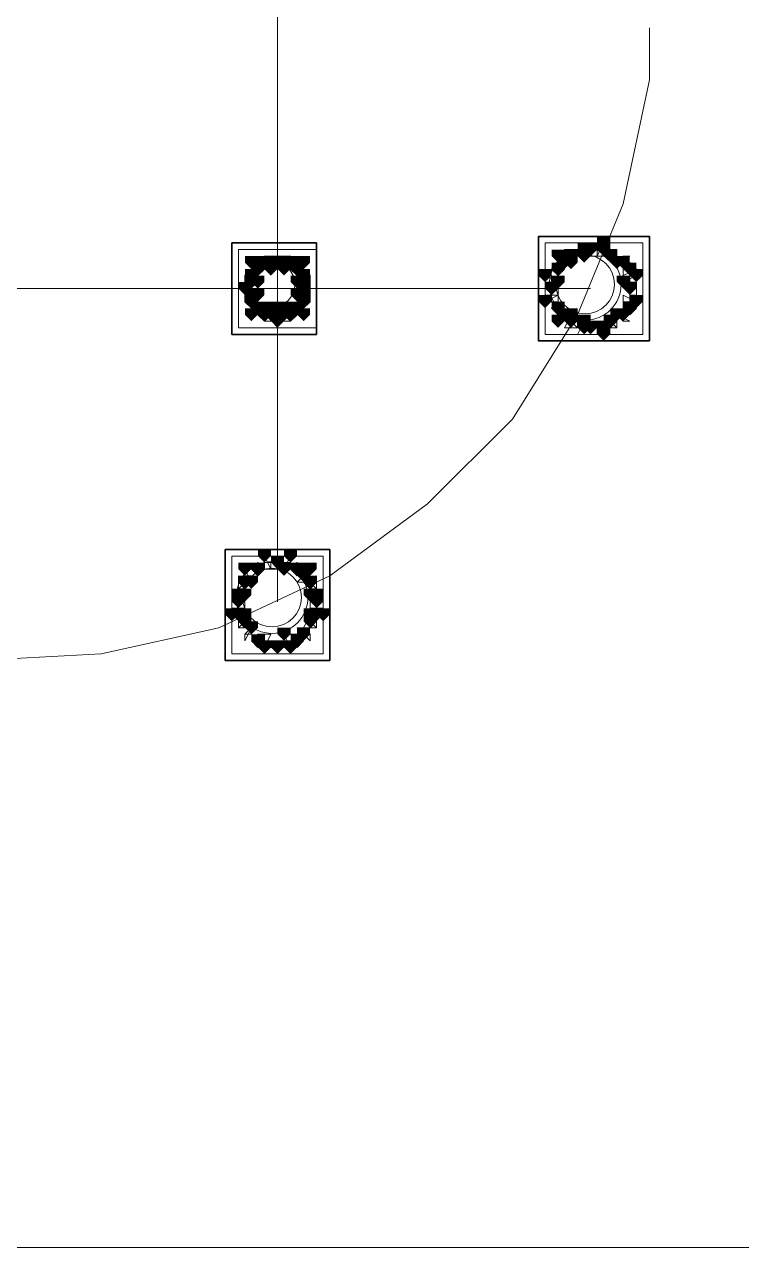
# Model space of a CAD drawing. Header units: millimetres. Extents: x 2315 to 4619, y 1334 to 1897.
# Drawn here: x 4116.16 to 4122.87, y 1530.21 to 1541.67 of the extents above; entities that cross this region are included whole.
import ezdxf

# ---------------------------------------------------------------- set-up
doc = ezdxf.new("R2010")
doc.units = ezdxf.units.MM
for name, color, linetype, true_color in [('PDF_10', 7, 'Continuous', 0x00b85c), ('PDF_AXIS', 7, 'Continuous', 0x00b85c), ('PDF_柱构件', 7, 'Continuous', 0x00b85c), ('PDF_转运站初步方案', 7, 'Continuous', 0x00b85c)]:
    doc.layers.add(name, color=color, linetype=linetype, true_color=true_color)
doc.layers.add('PDF_中心线层', color=1, linetype='Continuous')
doc.layers.add('PDF_粗实线层', color=7, linetype='Continuous')

msp = doc.modelspace()

# ---------------------------------------------------------------- hatches: boundary and pattern name
at = {"layer": 'PDF_10', "transparency": 33554559}
for points in [[(4121.458, 1539.62), (4121.397, 1539.62), (4121.397, 1539.558), (4121.458, 1539.497), (4121.519, 1539.558), (4121.519, 1539.62)], [(4121.458, 1539.62), (4121.397, 1539.62), (4121.397, 1539.558), (4121.458, 1539.497), (4121.519, 1539.558), (4121.519, 1539.62)], [(4118.404, 1539.497), (4118.343, 1539.497), (4118.343, 1539.436), (4118.404, 1539.375), (4118.465, 1539.436), (4118.465, 1539.497)], [(4118.404, 1539.497), (4118.343, 1539.497), (4118.343, 1539.436), (4118.404, 1539.375), (4118.465, 1539.436), (4118.465, 1539.497)], [(4118.526, 1539.497), (4118.465, 1539.497), (4118.465, 1539.436), (4118.526, 1539.375), (4118.587, 1539.436), (4118.587, 1539.497)], [(4118.526, 1539.497), (4118.465, 1539.497), (4118.465, 1539.436), (4118.526, 1539.375), (4118.587, 1539.436), (4118.587, 1539.497)], [(4118.649, 1539.497), (4118.587, 1539.497), (4118.587, 1539.436), (4118.649, 1539.375), (4118.71, 1539.436), (4118.71, 1539.497)], [(4118.649, 1539.497), (4118.587, 1539.497), (4118.587, 1539.436), (4118.649, 1539.375), (4118.71, 1539.436), (4118.71, 1539.497)], [(4118.649, 1539.497), (4118.587, 1539.497), (4118.587, 1539.436), (4118.649, 1539.375), (4118.71, 1539.436), (4118.71, 1539.497)], [(4121.275, 1539.558), (4121.214, 1539.558), (4121.214, 1539.497), (4121.275, 1539.436), (4121.336, 1539.497), (4121.336, 1539.558)], [(4121.275, 1539.558), (4121.214, 1539.558), (4121.214, 1539.497), (4121.275, 1539.436), (4121.336, 1539.497), (4121.336, 1539.558)], [(4121.642, 1539.558), (4121.58, 1539.558), (4121.58, 1539.497), (4121.642, 1539.436), (4121.703, 1539.497), (4121.703, 1539.558)], [(4121.642, 1539.558), (4121.58, 1539.558), (4121.58, 1539.497), (4121.642, 1539.436), (4121.703, 1539.497), (4121.703, 1539.558)], [(4118.282, 1539.375), (4118.221, 1539.375), (4118.221, 1539.314), (4118.282, 1539.253), (4118.343, 1539.314), (4118.343, 1539.375)], [(4118.282, 1539.375), (4118.221, 1539.375), (4118.221, 1539.314), (4118.282, 1539.253), (4118.343, 1539.314), (4118.343, 1539.375)], [(4118.282, 1539.375), (4118.221, 1539.375), (4118.221, 1539.314), (4118.282, 1539.253), (4118.343, 1539.314), (4118.343, 1539.375)], [(4118.771, 1539.375), (4118.71, 1539.375), (4118.71, 1539.314), (4118.771, 1539.253), (4118.832, 1539.314), (4118.832, 1539.375)], [(4118.771, 1539.375), (4118.71, 1539.375), (4118.71, 1539.314), (4118.771, 1539.253), (4118.832, 1539.314), (4118.832, 1539.375)], [(4121.153, 1539.436), (4121.092, 1539.436), (4121.092, 1539.375), (4121.153, 1539.314), (4121.214, 1539.375), (4121.214, 1539.436)], [(4121.153, 1539.436), (4121.092, 1539.436), (4121.092, 1539.375), (4121.153, 1539.314), (4121.214, 1539.375), (4121.214, 1539.436)], [(4121.153, 1539.436), (4121.092, 1539.436), (4121.092, 1539.375), (4121.153, 1539.314), (4121.214, 1539.375), (4121.214, 1539.436)], [(4121.825, 1539.436), (4121.764, 1539.436), (4121.764, 1539.375), (4121.825, 1539.314), (4121.886, 1539.375), (4121.886, 1539.436)], [(4121.825, 1539.436), (4121.764, 1539.436), (4121.764, 1539.375), (4121.825, 1539.314), (4121.886, 1539.375), (4121.886, 1539.436)], [(4118.221, 1539.253), (4118.16, 1539.253), (4118.16, 1539.192), (4118.221, 1539.131), (4118.282, 1539.192), (4118.282, 1539.253)], [(4118.221, 1539.253), (4118.16, 1539.253), (4118.16, 1539.192), (4118.221, 1539.131), (4118.282, 1539.192), (4118.282, 1539.253)], [(4118.771, 1539.253), (4118.71, 1539.253), (4118.71, 1539.192), (4118.771, 1539.131), (4118.832, 1539.192), (4118.832, 1539.253)], [(4118.771, 1539.253), (4118.71, 1539.253), (4118.71, 1539.192), (4118.771, 1539.131), (4118.832, 1539.192), (4118.832, 1539.253)], [(4121.092, 1539.253), (4121.031, 1539.253), (4121.031, 1539.192), (4121.092, 1539.131), (4121.153, 1539.192), (4121.153, 1539.253)], [(4121.092, 1539.253), (4121.031, 1539.253), (4121.031, 1539.192), (4121.092, 1539.131), (4121.153, 1539.192), (4121.153, 1539.253)], [(4121.825, 1539.253), (4121.764, 1539.253), (4121.764, 1539.192), (4121.825, 1539.131), (4121.886, 1539.192), (4121.886, 1539.253)], [(4121.825, 1539.253), (4121.764, 1539.253), (4121.764, 1539.192), (4121.825, 1539.131), (4121.886, 1539.192), (4121.886, 1539.253)], [(4118.282, 1539.131), (4118.221, 1539.131), (4118.221, 1539.07), (4118.282, 1539.009), (4118.343, 1539.07), (4118.343, 1539.131)], [(4118.282, 1539.131), (4118.221, 1539.131), (4118.221, 1539.07), (4118.282, 1539.009), (4118.343, 1539.07), (4118.343, 1539.131)], [(4118.282, 1539.131), (4118.221, 1539.131), (4118.221, 1539.07), (4118.282, 1539.009), (4118.343, 1539.07), (4118.343, 1539.131)], [(4118.771, 1539.131), (4118.71, 1539.131), (4118.71, 1539.07), (4118.771, 1539.009), (4118.832, 1539.07), (4118.832, 1539.131)], [(4118.771, 1539.131), (4118.71, 1539.131), (4118.71, 1539.07), (4118.771, 1539.009), (4118.832, 1539.07), (4118.832, 1539.131)], [(4121.153, 1539.07), (4121.092, 1539.07), (4121.092, 1539.009), (4121.153, 1538.948), (4121.214, 1539.009), (4121.214, 1539.07)], [(4121.153, 1539.07), (4121.092, 1539.07), (4121.092, 1539.009), (4121.153, 1538.948), (4121.214, 1539.009), (4121.214, 1539.07)], [(4121.153, 1539.07), (4121.092, 1539.07), (4121.092, 1539.009), (4121.153, 1538.948), (4121.214, 1539.009), (4121.214, 1539.07)], [(4121.825, 1539.07), (4121.764, 1539.07), (4121.764, 1539.009), (4121.825, 1538.948), (4121.886, 1539.009), (4121.886, 1539.07)], [(4121.825, 1539.07), (4121.764, 1539.07), (4121.764, 1539.009), (4121.825, 1538.948), (4121.886, 1539.009), (4121.886, 1539.07)], [(4118.404, 1539.009), (4118.343, 1539.009), (4118.343, 1538.948), (4118.404, 1538.887), (4118.465, 1538.948), (4118.465, 1539.009)], [(4118.404, 1539.009), (4118.343, 1539.009), (4118.343, 1538.948), (4118.404, 1538.887), (4118.465, 1538.948), (4118.465, 1539.009)], [(4118.526, 1538.948), (4118.465, 1538.948), (4118.465, 1538.887), (4118.526, 1538.825), (4118.587, 1538.887), (4118.587, 1538.948)], [(4118.526, 1538.948), (4118.465, 1538.948), (4118.465, 1538.887), (4118.526, 1538.825), (4118.587, 1538.887), (4118.587, 1538.948)], [(4118.649, 1539.009), (4118.587, 1539.009), (4118.587, 1538.948), (4118.649, 1538.887), (4118.71, 1538.948), (4118.71, 1539.009)], [(4118.649, 1539.009), (4118.587, 1539.009), (4118.587, 1538.948), (4118.649, 1538.887), (4118.71, 1538.948), (4118.71, 1539.009)], [(4118.649, 1539.009), (4118.587, 1539.009), (4118.587, 1538.948), (4118.649, 1538.887), (4118.71, 1538.948), (4118.71, 1539.009)], [(4121.275, 1538.948), (4121.214, 1538.948), (4121.214, 1538.887), (4121.275, 1538.825), (4121.336, 1538.887), (4121.336, 1538.948)], [(4121.275, 1538.948), (4121.214, 1538.948), (4121.214, 1538.887), (4121.275, 1538.825), (4121.336, 1538.887), (4121.336, 1538.948)], [(4121.642, 1538.948), (4121.58, 1538.948), (4121.58, 1538.887), (4121.642, 1538.825), (4121.703, 1538.887), (4121.703, 1538.948)], [(4121.642, 1538.948), (4121.58, 1538.948), (4121.58, 1538.887), (4121.642, 1538.825), (4121.703, 1538.887), (4121.703, 1538.948)], [(4121.458, 1538.887), (4121.397, 1538.887), (4121.397, 1538.825), (4121.458, 1538.764), (4121.519, 1538.825), (4121.519, 1538.887)], [(4121.458, 1538.887), (4121.397, 1538.887), (4121.397, 1538.825), (4121.458, 1538.764), (4121.519, 1538.825), (4121.519, 1538.887)], [(4118.343, 1536.627), (4118.282, 1536.627), (4118.282, 1536.565), (4118.343, 1536.504), (4118.404, 1536.565), (4118.404, 1536.627)], [(4118.343, 1536.627), (4118.282, 1536.627), (4118.282, 1536.565), (4118.343, 1536.504), (4118.404, 1536.565), (4118.404, 1536.627)], [(4118.343, 1536.627), (4118.282, 1536.627), (4118.282, 1536.565), (4118.343, 1536.504), (4118.404, 1536.565), (4118.404, 1536.627)], [(4118.526, 1536.688), (4118.465, 1536.688), (4118.465, 1536.627), (4118.526, 1536.565), (4118.587, 1536.627), (4118.587, 1536.688)], [(4118.526, 1536.688), (4118.465, 1536.688), (4118.465, 1536.627), (4118.526, 1536.565), (4118.587, 1536.627), (4118.587, 1536.688)], [(4118.71, 1536.627), (4118.649, 1536.627), (4118.649, 1536.565), (4118.71, 1536.504), (4118.771, 1536.565), (4118.771, 1536.627)], [(4118.71, 1536.627), (4118.649, 1536.627), (4118.649, 1536.565), (4118.71, 1536.504), (4118.771, 1536.565), (4118.771, 1536.627)], [(4118.71, 1536.627), (4118.649, 1536.627), (4118.649, 1536.565), (4118.71, 1536.504), (4118.771, 1536.565), (4118.771, 1536.627)], [(4118.221, 1536.504), (4118.16, 1536.504), (4118.16, 1536.443), (4118.221, 1536.382), (4118.282, 1536.443), (4118.282, 1536.504)], [(4118.221, 1536.504), (4118.16, 1536.504), (4118.16, 1536.443), (4118.221, 1536.382), (4118.282, 1536.443), (4118.282, 1536.504)], [(4118.832, 1536.504), (4118.771, 1536.504), (4118.771, 1536.443), (4118.832, 1536.382), (4118.893, 1536.443), (4118.893, 1536.504)], [(4118.832, 1536.504), (4118.771, 1536.504), (4118.771, 1536.443), (4118.832, 1536.382), (4118.893, 1536.443), (4118.893, 1536.504)], [(4118.16, 1536.321), (4118.099, 1536.321), (4118.099, 1536.26), (4118.16, 1536.199), (4118.221, 1536.26), (4118.221, 1536.321)], [(4118.16, 1536.321), (4118.099, 1536.321), (4118.099, 1536.26), (4118.16, 1536.199), (4118.221, 1536.26), (4118.221, 1536.321)], [(4118.893, 1536.321), (4118.832, 1536.321), (4118.832, 1536.26), (4118.893, 1536.199), (4118.954, 1536.26), (4118.954, 1536.321)], [(4118.893, 1536.321), (4118.832, 1536.321), (4118.832, 1536.26), (4118.893, 1536.199), (4118.954, 1536.26), (4118.954, 1536.321)], [(4118.893, 1536.321), (4118.832, 1536.321), (4118.832, 1536.26), (4118.893, 1536.199), (4118.954, 1536.26), (4118.954, 1536.321)], [(4118.221, 1536.138), (4118.16, 1536.138), (4118.16, 1536.077), (4118.221, 1536.016), (4118.282, 1536.077), (4118.282, 1536.138)], [(4118.221, 1536.138), (4118.16, 1536.138), (4118.16, 1536.077), (4118.221, 1536.016), (4118.282, 1536.077), (4118.282, 1536.138)], [(4118.832, 1536.138), (4118.771, 1536.138), (4118.771, 1536.077), (4118.832, 1536.016), (4118.893, 1536.077), (4118.893, 1536.138)], [(4118.832, 1536.138), (4118.771, 1536.138), (4118.771, 1536.077), (4118.832, 1536.016), (4118.893, 1536.077), (4118.893, 1536.138)], [(4118.343, 1535.955), (4118.282, 1535.955), (4118.282, 1535.894), (4118.343, 1535.832), (4118.404, 1535.894), (4118.404, 1535.955)], [(4118.343, 1535.955), (4118.282, 1535.955), (4118.282, 1535.894), (4118.343, 1535.832), (4118.404, 1535.894), (4118.404, 1535.955)], [(4118.71, 1535.955), (4118.649, 1535.955), (4118.649, 1535.894), (4118.71, 1535.832), (4118.771, 1535.894), (4118.771, 1535.955)], [(4118.71, 1535.955), (4118.649, 1535.955), (4118.649, 1535.894), (4118.71, 1535.832), (4118.771, 1535.894), (4118.771, 1535.955)], [(4118.526, 1535.894), (4118.465, 1535.894), (4118.465, 1535.832), (4118.526, 1535.771), (4118.587, 1535.832), (4118.587, 1535.894)], [(4118.526, 1535.894), (4118.465, 1535.894), (4118.465, 1535.832), (4118.526, 1535.771), (4118.587, 1535.832), (4118.587, 1535.894)]]:
    msp.add_hatch(color=256, dxfattribs=at).paths.add_polyline_path(points)
at = {"layer": 'PDF_柱构件', "transparency": 33554559}
for points in [[(4121.397, 1539.62), (4121.336, 1539.62), (4121.336, 1539.558), (4121.397, 1539.497), (4121.458, 1539.558), (4121.458, 1539.62)], [(4121.58, 1539.681), (4121.519, 1539.681), (4121.519, 1539.62), (4121.58, 1539.558), (4121.642, 1539.62), (4121.642, 1539.681)], [(4121.58, 1539.62), (4121.519, 1539.62), (4121.519, 1539.558), (4121.58, 1539.497), (4121.642, 1539.558), (4121.642, 1539.62)], [(4118.282, 1539.497), (4118.221, 1539.497), (4118.221, 1539.436), (4118.282, 1539.375), (4118.343, 1539.436), (4118.343, 1539.497)], [(4118.465, 1539.497), (4118.404, 1539.497), (4118.404, 1539.436), (4118.465, 1539.375), (4118.526, 1539.436), (4118.526, 1539.497)], [(4118.587, 1539.497), (4118.526, 1539.497), (4118.526, 1539.436), (4118.587, 1539.375), (4118.649, 1539.436), (4118.649, 1539.497)], [(4118.771, 1539.497), (4118.71, 1539.497), (4118.71, 1539.436), (4118.771, 1539.375), (4118.832, 1539.436), (4118.832, 1539.497)], [(4121.153, 1539.558), (4121.092, 1539.558), (4121.092, 1539.497), (4121.153, 1539.436), (4121.214, 1539.497), (4121.214, 1539.558)], [(4121.214, 1539.497), (4121.153, 1539.497), (4121.153, 1539.436), (4121.214, 1539.375), (4121.275, 1539.436), (4121.275, 1539.497)], [(4121.275, 1539.497), (4121.214, 1539.497), (4121.214, 1539.436), (4121.275, 1539.375), (4121.336, 1539.436), (4121.336, 1539.497)], [(4121.397, 1539.558), (4121.336, 1539.558), (4121.336, 1539.497), (4121.397, 1539.436), (4121.458, 1539.497), (4121.458, 1539.558)], [(4121.703, 1539.497), (4121.642, 1539.497), (4121.642, 1539.436), (4121.703, 1539.375), (4121.764, 1539.436), (4121.764, 1539.497)], [(4121.764, 1539.497), (4121.703, 1539.497), (4121.703, 1539.436), (4121.764, 1539.375), (4121.825, 1539.436), (4121.825, 1539.497)], [(4118.343, 1539.436), (4118.282, 1539.436), (4118.282, 1539.375), (4118.343, 1539.314), (4118.404, 1539.375), (4118.404, 1539.436)], [(4118.465, 1539.436), (4118.404, 1539.436), (4118.404, 1539.375), (4118.465, 1539.314), (4118.526, 1539.375), (4118.526, 1539.436)], [(4118.587, 1539.436), (4118.526, 1539.436), (4118.526, 1539.375), (4118.587, 1539.314), (4118.649, 1539.375), (4118.649, 1539.436)], [(4118.71, 1539.436), (4118.649, 1539.436), (4118.649, 1539.375), (4118.71, 1539.314), (4118.771, 1539.375), (4118.771, 1539.436)], [(4121.031, 1539.375), (4120.97, 1539.375), (4120.97, 1539.314), (4121.031, 1539.253), (4121.092, 1539.314), (4121.092, 1539.375)], [(4121.886, 1539.375), (4121.825, 1539.375), (4121.825, 1539.314), (4121.886, 1539.253), (4121.947, 1539.314), (4121.947, 1539.375)], [(4118.282, 1539.314), (4118.221, 1539.314), (4118.221, 1539.253), (4118.282, 1539.192), (4118.343, 1539.253), (4118.343, 1539.314)], [(4118.343, 1539.314), (4118.282, 1539.314), (4118.282, 1539.253), (4118.343, 1539.192), (4118.404, 1539.253), (4118.404, 1539.314)], [(4118.71, 1539.314), (4118.649, 1539.314), (4118.649, 1539.253), (4118.71, 1539.192), (4118.771, 1539.253), (4118.771, 1539.314)], [(4118.771, 1539.314), (4118.71, 1539.314), (4118.71, 1539.253), (4118.771, 1539.192), (4118.832, 1539.253), (4118.832, 1539.314)], [(4121.153, 1539.314), (4121.092, 1539.314), (4121.092, 1539.253), (4121.153, 1539.192), (4121.214, 1539.253), (4121.214, 1539.314)], [(4121.764, 1539.314), (4121.703, 1539.314), (4121.703, 1539.253), (4121.764, 1539.192), (4121.825, 1539.253), (4121.825, 1539.314)], [(4118.282, 1539.192), (4118.221, 1539.192), (4118.221, 1539.131), (4118.282, 1539.07), (4118.343, 1539.131), (4118.343, 1539.192)], [(4118.343, 1539.192), (4118.282, 1539.192), (4118.282, 1539.131), (4118.343, 1539.07), (4118.404, 1539.131), (4118.404, 1539.192)], [(4118.71, 1539.192), (4118.649, 1539.192), (4118.649, 1539.131), (4118.71, 1539.07), (4118.771, 1539.131), (4118.771, 1539.192)], [(4118.771, 1539.192), (4118.71, 1539.192), (4118.71, 1539.131), (4118.771, 1539.07), (4118.832, 1539.131), (4118.832, 1539.192)], [(4121.031, 1539.131), (4120.97, 1539.131), (4120.97, 1539.07), (4121.031, 1539.009), (4121.092, 1539.07), (4121.092, 1539.131)], [(4121.886, 1539.131), (4121.825, 1539.131), (4121.825, 1539.07), (4121.886, 1539.009), (4121.947, 1539.07), (4121.947, 1539.131)], [(4118.343, 1539.07), (4118.282, 1539.07), (4118.282, 1539.009), (4118.343, 1538.948), (4118.404, 1539.009), (4118.404, 1539.07)], [(4118.465, 1539.07), (4118.404, 1539.07), (4118.404, 1539.009), (4118.465, 1538.948), (4118.526, 1539.009), (4118.526, 1539.07)], [(4118.587, 1539.07), (4118.526, 1539.07), (4118.526, 1539.009), (4118.587, 1538.948), (4118.649, 1539.009), (4118.649, 1539.07)], [(4118.71, 1539.07), (4118.649, 1539.07), (4118.649, 1539.009), (4118.71, 1538.948), (4118.771, 1539.009), (4118.771, 1539.07)], [(4118.282, 1539.009), (4118.221, 1539.009), (4118.221, 1538.948), (4118.282, 1538.887), (4118.343, 1538.948), (4118.343, 1539.009)], [(4118.465, 1539.009), (4118.404, 1539.009), (4118.404, 1538.948), (4118.465, 1538.887), (4118.526, 1538.948), (4118.526, 1539.009)], [(4118.587, 1539.009), (4118.526, 1539.009), (4118.526, 1538.948), (4118.587, 1538.887), (4118.649, 1538.948), (4118.649, 1539.009)], [(4118.771, 1539.009), (4118.71, 1539.009), (4118.71, 1538.948), (4118.771, 1538.887), (4118.832, 1538.948), (4118.832, 1539.009)], [(4121.153, 1538.948), (4121.092, 1538.948), (4121.092, 1538.887), (4121.153, 1538.825), (4121.214, 1538.887), (4121.214, 1538.948)], [(4121.214, 1539.009), (4121.153, 1539.009), (4121.153, 1538.948), (4121.214, 1538.887), (4121.275, 1538.948), (4121.275, 1539.009)], [(4121.275, 1539.009), (4121.214, 1539.009), (4121.214, 1538.948), (4121.275, 1538.887), (4121.336, 1538.948), (4121.336, 1539.009)], [(4121.397, 1538.948), (4121.336, 1538.948), (4121.336, 1538.887), (4121.397, 1538.825), (4121.458, 1538.887), (4121.458, 1538.948)], [(4121.703, 1539.009), (4121.642, 1539.009), (4121.642, 1538.948), (4121.703, 1538.887), (4121.764, 1538.948), (4121.764, 1539.009)], [(4121.764, 1539.009), (4121.703, 1539.009), (4121.703, 1538.948), (4121.764, 1538.887), (4121.825, 1538.948), (4121.825, 1539.009)], [(4121.397, 1538.887), (4121.336, 1538.887), (4121.336, 1538.825), (4121.397, 1538.764), (4121.458, 1538.825), (4121.458, 1538.887)], [(4121.58, 1538.887), (4121.519, 1538.887), (4121.519, 1538.825), (4121.58, 1538.764), (4121.642, 1538.825), (4121.642, 1538.887)], [(4121.58, 1538.825), (4121.519, 1538.825), (4121.519, 1538.764), (4121.58, 1538.703), (4121.642, 1538.764), (4121.642, 1538.825)], [(4118.404, 1536.749), (4118.343, 1536.749), (4118.343, 1536.688), (4118.404, 1536.627), (4118.465, 1536.688), (4118.465, 1536.749)], [(4118.649, 1536.749), (4118.587, 1536.749), (4118.587, 1536.688), (4118.649, 1536.627), (4118.71, 1536.688), (4118.71, 1536.749)], [(4118.221, 1536.627), (4118.16, 1536.627), (4118.16, 1536.565), (4118.221, 1536.504), (4118.282, 1536.565), (4118.282, 1536.627)], [(4118.587, 1536.627), (4118.526, 1536.627), (4118.526, 1536.565), (4118.587, 1536.504), (4118.649, 1536.565), (4118.649, 1536.627)], [(4118.832, 1536.627), (4118.771, 1536.627), (4118.771, 1536.565), (4118.832, 1536.504), (4118.893, 1536.565), (4118.893, 1536.627)], [(4118.282, 1536.504), (4118.221, 1536.504), (4118.221, 1536.443), (4118.282, 1536.382), (4118.343, 1536.443), (4118.343, 1536.504)], [(4118.771, 1536.565), (4118.71, 1536.565), (4118.71, 1536.504), (4118.771, 1536.443), (4118.832, 1536.504), (4118.832, 1536.565)], [(4118.16, 1536.382), (4118.099, 1536.382), (4118.099, 1536.321), (4118.16, 1536.26), (4118.221, 1536.321), (4118.221, 1536.382)], [(4118.221, 1536.382), (4118.16, 1536.382), (4118.16, 1536.321), (4118.221, 1536.26), (4118.282, 1536.321), (4118.282, 1536.382)], [(4118.832, 1536.382), (4118.771, 1536.382), (4118.771, 1536.321), (4118.832, 1536.26), (4118.893, 1536.321), (4118.893, 1536.382)], [(4118.893, 1536.382), (4118.832, 1536.382), (4118.832, 1536.321), (4118.893, 1536.26), (4118.954, 1536.321), (4118.954, 1536.382)], [(4118.099, 1536.199), (4118.038, 1536.199), (4118.038, 1536.138), (4118.099, 1536.077), (4118.16, 1536.138), (4118.16, 1536.199)], [(4118.16, 1536.199), (4118.099, 1536.199), (4118.099, 1536.138), (4118.16, 1536.077), (4118.221, 1536.138), (4118.221, 1536.199)], [(4118.221, 1536.199), (4118.16, 1536.199), (4118.16, 1536.138), (4118.221, 1536.077), (4118.282, 1536.138), (4118.282, 1536.199)], [(4118.832, 1536.199), (4118.771, 1536.199), (4118.771, 1536.138), (4118.832, 1536.077), (4118.893, 1536.138), (4118.893, 1536.199)], [(4118.893, 1536.199), (4118.832, 1536.199), (4118.832, 1536.138), (4118.893, 1536.077), (4118.954, 1536.138), (4118.954, 1536.199)], [(4118.954, 1536.199), (4118.893, 1536.199), (4118.893, 1536.138), (4118.954, 1536.077), (4119.015, 1536.138), (4119.015, 1536.199)], [(4118.282, 1536.077), (4118.221, 1536.077), (4118.221, 1536.016), (4118.282, 1535.955), (4118.343, 1536.016), (4118.343, 1536.077)], [(4118.587, 1536.016), (4118.526, 1536.016), (4118.526, 1535.955), (4118.587, 1535.894), (4118.649, 1535.955), (4118.649, 1536.016)], [(4118.771, 1536.016), (4118.71, 1536.016), (4118.71, 1535.955), (4118.771, 1535.894), (4118.832, 1535.955), (4118.832, 1536.016)], [(4118.404, 1535.894), (4118.343, 1535.894), (4118.343, 1535.832), (4118.404, 1535.771), (4118.465, 1535.832), (4118.465, 1535.894)], [(4118.649, 1535.894), (4118.587, 1535.894), (4118.587, 1535.832), (4118.649, 1535.771), (4118.71, 1535.832), (4118.71, 1535.894)]]:
    msp.add_hatch(color=256, dxfattribs=at).paths.add_polyline_path(points)
at = {"layer": 'PDF_转运站初步方案', "transparency": 33554559}
for points in [[(4121.458, 1539.62), (4121.397, 1539.62), (4121.397, 1539.558), (4121.458, 1539.497), (4121.519, 1539.558), (4121.519, 1539.62)], [(4121.458, 1539.62), (4121.397, 1539.62), (4121.397, 1539.558), (4121.458, 1539.497), (4121.519, 1539.558), (4121.519, 1539.62)], [(4118.404, 1539.497), (4118.343, 1539.497), (4118.343, 1539.436), (4118.404, 1539.375), (4118.465, 1539.436), (4118.465, 1539.497)], [(4118.404, 1539.497), (4118.343, 1539.497), (4118.343, 1539.436), (4118.404, 1539.375), (4118.465, 1539.436), (4118.465, 1539.497)], [(4118.526, 1539.497), (4118.465, 1539.497), (4118.465, 1539.436), (4118.526, 1539.375), (4118.587, 1539.436), (4118.587, 1539.497)], [(4118.526, 1539.497), (4118.465, 1539.497), (4118.465, 1539.436), (4118.526, 1539.375), (4118.587, 1539.436), (4118.587, 1539.497)], [(4118.649, 1539.497), (4118.587, 1539.497), (4118.587, 1539.436), (4118.649, 1539.375), (4118.71, 1539.436), (4118.71, 1539.497)], [(4118.649, 1539.497), (4118.587, 1539.497), (4118.587, 1539.436), (4118.649, 1539.375), (4118.71, 1539.436), (4118.71, 1539.497)], [(4121.275, 1539.558), (4121.214, 1539.558), (4121.214, 1539.497), (4121.275, 1539.436), (4121.336, 1539.497), (4121.336, 1539.558)], [(4121.275, 1539.558), (4121.214, 1539.558), (4121.214, 1539.497), (4121.275, 1539.436), (4121.336, 1539.497), (4121.336, 1539.558)], [(4121.642, 1539.558), (4121.58, 1539.558), (4121.58, 1539.497), (4121.642, 1539.436), (4121.703, 1539.497), (4121.703, 1539.558)], [(4121.642, 1539.558), (4121.58, 1539.558), (4121.58, 1539.497), (4121.642, 1539.436), (4121.703, 1539.497), (4121.703, 1539.558)], [(4118.282, 1539.375), (4118.221, 1539.375), (4118.221, 1539.314), (4118.282, 1539.253), (4118.343, 1539.314), (4118.343, 1539.375)], [(4118.282, 1539.375), (4118.221, 1539.375), (4118.221, 1539.314), (4118.282, 1539.253), (4118.343, 1539.314), (4118.343, 1539.375)], [(4118.771, 1539.375), (4118.71, 1539.375), (4118.71, 1539.314), (4118.771, 1539.253), (4118.832, 1539.314), (4118.832, 1539.375)], [(4118.771, 1539.375), (4118.71, 1539.375), (4118.71, 1539.314), (4118.771, 1539.253), (4118.832, 1539.314), (4118.832, 1539.375)], [(4121.153, 1539.436), (4121.092, 1539.436), (4121.092, 1539.375), (4121.153, 1539.314), (4121.214, 1539.375), (4121.214, 1539.436)], [(4121.153, 1539.436), (4121.092, 1539.436), (4121.092, 1539.375), (4121.153, 1539.314), (4121.214, 1539.375), (4121.214, 1539.436)], [(4121.825, 1539.436), (4121.764, 1539.436), (4121.764, 1539.375), (4121.825, 1539.314), (4121.886, 1539.375), (4121.886, 1539.436)], [(4121.825, 1539.436), (4121.764, 1539.436), (4121.764, 1539.375), (4121.825, 1539.314), (4121.886, 1539.375), (4121.886, 1539.436)], [(4118.221, 1539.253), (4118.16, 1539.253), (4118.16, 1539.192), (4118.221, 1539.131), (4118.282, 1539.192), (4118.282, 1539.253)], [(4118.221, 1539.253), (4118.16, 1539.253), (4118.16, 1539.192), (4118.221, 1539.131), (4118.282, 1539.192), (4118.282, 1539.253)], [(4118.771, 1539.253), (4118.71, 1539.253), (4118.71, 1539.192), (4118.771, 1539.131), (4118.832, 1539.192), (4118.832, 1539.253)], [(4118.771, 1539.253), (4118.71, 1539.253), (4118.71, 1539.192), (4118.771, 1539.131), (4118.832, 1539.192), (4118.832, 1539.253)], [(4121.092, 1539.253), (4121.031, 1539.253), (4121.031, 1539.192), (4121.092, 1539.131), (4121.153, 1539.192), (4121.153, 1539.253)], [(4121.092, 1539.253), (4121.031, 1539.253), (4121.031, 1539.192), (4121.092, 1539.131), (4121.153, 1539.192), (4121.153, 1539.253)], [(4121.825, 1539.253), (4121.764, 1539.253), (4121.764, 1539.192), (4121.825, 1539.131), (4121.886, 1539.192), (4121.886, 1539.253)], [(4121.825, 1539.253), (4121.764, 1539.253), (4121.764, 1539.192), (4121.825, 1539.131), (4121.886, 1539.192), (4121.886, 1539.253)], [(4118.282, 1539.131), (4118.221, 1539.131), (4118.221, 1539.07), (4118.282, 1539.009), (4118.343, 1539.07), (4118.343, 1539.131)], [(4118.282, 1539.131), (4118.221, 1539.131), (4118.221, 1539.07), (4118.282, 1539.009), (4118.343, 1539.07), (4118.343, 1539.131)], [(4118.771, 1539.131), (4118.71, 1539.131), (4118.71, 1539.07), (4118.771, 1539.009), (4118.832, 1539.07), (4118.832, 1539.131)], [(4118.771, 1539.131), (4118.71, 1539.131), (4118.71, 1539.07), (4118.771, 1539.009), (4118.832, 1539.07), (4118.832, 1539.131)], [(4121.153, 1539.07), (4121.092, 1539.07), (4121.092, 1539.009), (4121.153, 1538.948), (4121.214, 1539.009), (4121.214, 1539.07)], [(4121.153, 1539.07), (4121.092, 1539.07), (4121.092, 1539.009), (4121.153, 1538.948), (4121.214, 1539.009), (4121.214, 1539.07)], [(4121.825, 1539.07), (4121.764, 1539.07), (4121.764, 1539.009), (4121.825, 1538.948), (4121.886, 1539.009), (4121.886, 1539.07)], [(4121.825, 1539.07), (4121.764, 1539.07), (4121.764, 1539.009), (4121.825, 1538.948), (4121.886, 1539.009), (4121.886, 1539.07)], [(4118.404, 1539.009), (4118.343, 1539.009), (4118.343, 1538.948), (4118.404, 1538.887), (4118.465, 1538.948), (4118.465, 1539.009)], [(4118.404, 1539.009), (4118.343, 1539.009), (4118.343, 1538.948), (4118.404, 1538.887), (4118.465, 1538.948), (4118.465, 1539.009)], [(4118.526, 1538.948), (4118.465, 1538.948), (4118.465, 1538.887), (4118.526, 1538.825), (4118.587, 1538.887), (4118.587, 1538.948)], [(4118.526, 1538.948), (4118.465, 1538.948), (4118.465, 1538.887), (4118.526, 1538.825), (4118.587, 1538.887), (4118.587, 1538.948)], [(4118.649, 1539.009), (4118.587, 1539.009), (4118.587, 1538.948), (4118.649, 1538.887), (4118.71, 1538.948), (4118.71, 1539.009)], [(4118.649, 1539.009), (4118.587, 1539.009), (4118.587, 1538.948), (4118.649, 1538.887), (4118.71, 1538.948), (4118.71, 1539.009)], [(4121.275, 1538.948), (4121.214, 1538.948), (4121.214, 1538.887), (4121.275, 1538.825), (4121.336, 1538.887), (4121.336, 1538.948)], [(4121.275, 1538.948), (4121.214, 1538.948), (4121.214, 1538.887), (4121.275, 1538.825), (4121.336, 1538.887), (4121.336, 1538.948)], [(4121.642, 1538.948), (4121.58, 1538.948), (4121.58, 1538.887), (4121.642, 1538.825), (4121.703, 1538.887), (4121.703, 1538.948)], [(4121.642, 1538.948), (4121.58, 1538.948), (4121.58, 1538.887), (4121.642, 1538.825), (4121.703, 1538.887), (4121.703, 1538.948)], [(4121.458, 1538.887), (4121.397, 1538.887), (4121.397, 1538.825), (4121.458, 1538.764), (4121.519, 1538.825), (4121.519, 1538.887)], [(4121.458, 1538.887), (4121.397, 1538.887), (4121.397, 1538.825), (4121.458, 1538.764), (4121.519, 1538.825), (4121.519, 1538.887)], [(4118.343, 1536.627), (4118.282, 1536.627), (4118.282, 1536.565), (4118.343, 1536.504), (4118.404, 1536.565), (4118.404, 1536.627)], [(4118.343, 1536.627), (4118.282, 1536.627), (4118.282, 1536.565), (4118.343, 1536.504), (4118.404, 1536.565), (4118.404, 1536.627)], [(4118.526, 1536.688), (4118.465, 1536.688), (4118.465, 1536.627), (4118.526, 1536.565), (4118.587, 1536.627), (4118.587, 1536.688)], [(4118.526, 1536.688), (4118.465, 1536.688), (4118.465, 1536.627), (4118.526, 1536.565), (4118.587, 1536.627), (4118.587, 1536.688)], [(4118.71, 1536.627), (4118.649, 1536.627), (4118.649, 1536.565), (4118.71, 1536.504), (4118.771, 1536.565), (4118.771, 1536.627)], [(4118.71, 1536.627), (4118.649, 1536.627), (4118.649, 1536.565), (4118.71, 1536.504), (4118.771, 1536.565), (4118.771, 1536.627)], [(4118.221, 1536.504), (4118.16, 1536.504), (4118.16, 1536.443), (4118.221, 1536.382), (4118.282, 1536.443), (4118.282, 1536.504)], [(4118.221, 1536.504), (4118.16, 1536.504), (4118.16, 1536.443), (4118.221, 1536.382), (4118.282, 1536.443), (4118.282, 1536.504)], [(4118.832, 1536.504), (4118.771, 1536.504), (4118.771, 1536.443), (4118.832, 1536.382), (4118.893, 1536.443), (4118.893, 1536.504)], [(4118.832, 1536.504), (4118.771, 1536.504), (4118.771, 1536.443), (4118.832, 1536.382), (4118.893, 1536.443), (4118.893, 1536.504)], [(4118.16, 1536.321), (4118.099, 1536.321), (4118.099, 1536.26), (4118.16, 1536.199), (4118.221, 1536.26), (4118.221, 1536.321)], [(4118.16, 1536.321), (4118.099, 1536.321), (4118.099, 1536.26), (4118.16, 1536.199), (4118.221, 1536.26), (4118.221, 1536.321)], [(4118.893, 1536.321), (4118.832, 1536.321), (4118.832, 1536.26), (4118.893, 1536.199), (4118.954, 1536.26), (4118.954, 1536.321)], [(4118.893, 1536.321), (4118.832, 1536.321), (4118.832, 1536.26), (4118.893, 1536.199), (4118.954, 1536.26), (4118.954, 1536.321)], [(4118.221, 1536.138), (4118.16, 1536.138), (4118.16, 1536.077), (4118.221, 1536.016), (4118.282, 1536.077), (4118.282, 1536.138)], [(4118.221, 1536.138), (4118.16, 1536.138), (4118.16, 1536.077), (4118.221, 1536.016), (4118.282, 1536.077), (4118.282, 1536.138)], [(4118.832, 1536.138), (4118.771, 1536.138), (4118.771, 1536.077), (4118.832, 1536.016), (4118.893, 1536.077), (4118.893, 1536.138)], [(4118.832, 1536.138), (4118.771, 1536.138), (4118.771, 1536.077), (4118.832, 1536.016), (4118.893, 1536.077), (4118.893, 1536.138)], [(4118.343, 1535.955), (4118.282, 1535.955), (4118.282, 1535.894), (4118.343, 1535.832), (4118.404, 1535.894), (4118.404, 1535.955)], [(4118.343, 1535.955), (4118.282, 1535.955), (4118.282, 1535.894), (4118.343, 1535.832), (4118.404, 1535.894), (4118.404, 1535.955)], [(4118.71, 1535.955), (4118.649, 1535.955), (4118.649, 1535.894), (4118.71, 1535.832), (4118.771, 1535.894), (4118.771, 1535.955)], [(4118.71, 1535.955), (4118.649, 1535.955), (4118.649, 1535.894), (4118.71, 1535.832), (4118.771, 1535.894), (4118.771, 1535.955)], [(4118.526, 1535.894), (4118.465, 1535.894), (4118.465, 1535.832), (4118.526, 1535.771), (4118.587, 1535.832), (4118.587, 1535.894)], [(4118.526, 1535.894), (4118.465, 1535.894), (4118.465, 1535.832), (4118.526, 1535.771), (4118.587, 1535.832), (4118.587, 1535.894)]]:
    msp.add_hatch(color=256, dxfattribs=at).paths.add_polyline_path(points)

# ---------------------------------------------------------------- linework, layer by layer
at = {"layer": 'PDF_10', "lineweight": 18}
for points in [[(4121.458, 1539.62), (4121.458, 1539.558), (4121.519, 1539.558)], [(4118.526, 1539.436), (4118.526, 1539.497)], [(4121.275, 1539.558), (4121.275, 1539.497), (4121.336, 1539.558)], [(4121.642, 1539.558), (4121.703, 1539.497)], [(4121.642, 1539.497), (4121.703, 1539.558)], [(4118.282, 1539.314), (4118.282, 1539.375)], [(4118.343, 1539.436), (4118.404, 1539.436), (4118.343, 1539.436)], [(4118.465, 1539.436), (4118.587, 1539.436)], [(4118.649, 1539.436), (4118.71, 1539.436)], [(4118.771, 1539.375), (4118.771, 1539.314), (4118.71, 1539.314)], [(4121.153, 1539.375), (4121.153, 1539.436)], [(4121.764, 1539.436), (4121.825, 1539.375), (4121.764, 1539.375)], [(4118.221, 1539.131), (4118.221, 1539.253)], [(4118.771, 1539.253), (4118.771, 1539.131)], [(4121.092, 1539.131), (4121.092, 1539.253)], [(4121.825, 1539.253), (4121.825, 1539.131)], [(4118.282, 1539.192), (4118.221, 1539.192)], [(4118.771, 1539.192), (4118.832, 1539.192)], [(4121.153, 1539.192), (4121.092, 1539.192)], [(4121.825, 1539.192), (4121.886, 1539.192)], [(4118.282, 1539.009), (4118.282, 1539.07)], [(4118.71, 1539.07), (4118.771, 1539.07), (4118.771, 1539.009)], [(4118.343, 1538.948), (4118.404, 1538.948), (4118.343, 1538.948)], [(4118.526, 1538.948), (4118.526, 1538.887)], [(4118.71, 1538.948), (4118.649, 1538.948)], [(4121.153, 1538.948), (4121.153, 1539.009)], [(4121.764, 1539.009), (4121.825, 1539.009), (4121.764, 1538.948)], [(4118.587, 1538.887), (4118.465, 1538.887)], [(4121.336, 1538.825), (4121.275, 1538.887), (4121.275, 1538.825)], [(4121.519, 1538.825), (4121.458, 1538.825), (4121.458, 1538.764)], [(4121.703, 1538.887), (4121.642, 1538.825)], [(4121.642, 1538.887), (4121.703, 1538.825)], [(4118.587, 1536.627), (4118.465, 1536.627)], [(4118.526, 1536.565), (4118.526, 1536.627)], [(4118.343, 1536.565), (4118.282, 1536.565)], [(4118.771, 1536.565), (4118.649, 1536.565)], [(4118.221, 1536.443), (4118.16, 1536.382)], [(4118.221, 1536.382), (4118.16, 1536.443)], [(4118.893, 1536.382), (4118.832, 1536.443)], [(4118.832, 1536.382), (4118.893, 1536.443)], [(4118.099, 1536.26), (4118.16, 1536.26), (4118.16, 1536.199)], [(4118.893, 1536.199), (4118.893, 1536.26)], [(4118.16, 1536.077), (4118.221, 1536.016)], [(4118.221, 1536.077), (4118.16, 1536.016)], [(4118.832, 1536.016), (4118.893, 1536.077)], [(4118.832, 1536.077), (4118.893, 1536.016)], [(4118.282, 1535.955), (4118.343, 1535.894), (4118.343, 1535.955)], [(4118.649, 1535.894), (4118.771, 1535.955)], [(4118.71, 1535.955), (4118.71, 1535.894)], [(4118.465, 1535.832), (4118.587, 1535.832)], [(4118.526, 1535.894), (4118.526, 1535.832)]]:
    msp.add_lwpolyline(points, dxfattribs=at)
at = {"layer": 'PDF_AXIS', "lineweight": 18}
for points in [[(4121.947, 1538.764), (4121.947, 1539.62), (4121.031, 1539.62), (4121.031, 1538.764)], [(4118.893, 1538.825), (4118.893, 1539.558), (4118.16, 1539.558), (4118.16, 1538.825)], [(4118.099, 1535.771), (4118.099, 1536.688), (4118.954, 1536.688), (4118.954, 1535.771)]]:
    msp.add_lwpolyline(points, close=True, dxfattribs=at)
at = {"layer": 'PDF_中心线层', "color": 112, "lineweight": 18, "true_color": 0x00b85c}
for points in [[(4118.526, 1547.133), (4118.526, 1536.26)], [(4122.008, 1541.635), (4122.008, 1541.147), (4121.764, 1539.986), (4121.336, 1538.948), (4120.725, 1537.97), (4119.931, 1537.176), (4119.015, 1536.504), (4117.977, 1536.016), (4116.877, 1535.771), (4115.717, 1535.71), (4114.617, 1535.832), (4113.518, 1536.26), (4112.968, 1536.565)], [(4121.458, 1539.192), (4110.586, 1539.192)]]:
    msp.add_lwpolyline(points, dxfattribs=at)
at = {"layer": 'PDF_柱构件', "lineweight": 18}
for points in [[(4121.336, 1539.62), (4121.397, 1539.497), (4121.397, 1539.62)], [(4121.458, 1539.497), (4121.519, 1539.497), (4121.519, 1539.62), (4121.458, 1539.62)], [(4121.58, 1539.62), (4121.519, 1539.497), (4121.58, 1539.497)], [(4118.343, 1539.375), (4118.465, 1539.436), (4118.404, 1539.497), (4118.343, 1539.436)], [(4118.404, 1539.497), (4118.465, 1539.375), (4118.465, 1539.497)], [(4118.465, 1539.436), (4118.587, 1539.436), (4118.587, 1539.497), (4118.465, 1539.497)], [(4118.587, 1539.497), (4118.587, 1539.375), (4118.649, 1539.497)], [(4118.587, 1539.436), (4118.649, 1539.375), (4118.71, 1539.436), (4118.649, 1539.497)], [(4121.153, 1539.497), (4121.275, 1539.436)], [(4121.275, 1539.436), (4121.336, 1539.497), (4121.336, 1539.558), (4121.214, 1539.558)], [(4121.58, 1539.497), (4121.703, 1539.436), (4121.703, 1539.558), (4121.642, 1539.558)], [(4121.764, 1539.497), (4121.703, 1539.436), (4121.825, 1539.497)], [(4118.282, 1539.253), (4118.343, 1539.375), (4118.282, 1539.375), (4118.221, 1539.314)], [(4118.282, 1539.436), (4118.343, 1539.314), (4118.404, 1539.375)], [(4118.771, 1539.436), (4118.649, 1539.375), (4118.71, 1539.314)], [(4118.71, 1539.375), (4118.771, 1539.253), (4118.832, 1539.314), (4118.771, 1539.375)], [(4121.153, 1539.314), (4121.214, 1539.375), (4121.153, 1539.436), (4121.092, 1539.375)], [(4121.764, 1539.375), (4121.764, 1539.314), (4121.886, 1539.375), (4121.825, 1539.436)], [(4118.221, 1539.253), (4118.343, 1539.253), (4118.221, 1539.314)], [(4118.282, 1539.131), (4118.282, 1539.253), (4118.221, 1539.253), (4118.221, 1539.131)], [(4118.832, 1539.314), (4118.71, 1539.253), (4118.832, 1539.253)], [(4118.771, 1539.253), (4118.771, 1539.131), (4118.832, 1539.131), (4118.832, 1539.253)], [(4121.031, 1539.314), (4121.153, 1539.253)], [(4121.153, 1539.131), (4121.153, 1539.253), (4121.031, 1539.253), (4121.031, 1539.131)], [(4121.886, 1539.314), (4121.764, 1539.253)], [(4121.825, 1539.253), (4121.825, 1539.131), (4121.886, 1539.131), (4121.886, 1539.253)], [(4118.221, 1539.07), (4118.343, 1539.131), (4118.221, 1539.131)], [(4118.343, 1539.009), (4118.282, 1539.131), (4118.221, 1539.07), (4118.282, 1539.009)], [(4118.832, 1539.131), (4118.71, 1539.131), (4118.832, 1539.07)], [(4118.771, 1539.131), (4118.71, 1539.009), (4118.771, 1539.009), (4118.832, 1539.07)], [(4121.031, 1539.07), (4121.153, 1539.07), (4121.153, 1539.131)], [(4121.886, 1539.07), (4121.764, 1539.131), (4121.764, 1539.07)], [(4118.282, 1538.948), (4118.404, 1539.009), (4118.343, 1539.07)], [(4118.771, 1538.948), (4118.71, 1539.07), (4118.649, 1539.009)], [(4121.214, 1539.009), (4121.153, 1539.07), (4121.092, 1539.009), (4121.153, 1538.948)], [(4121.764, 1539.07), (4121.764, 1539.009), (4121.825, 1538.948), (4121.886, 1539.009)], [(4118.465, 1538.948), (4118.343, 1539.009), (4118.343, 1538.948), (4118.404, 1538.887)], [(4118.465, 1538.887), (4118.465, 1539.009), (4118.404, 1538.887)], [(4118.587, 1538.948), (4118.465, 1538.948), (4118.465, 1538.887), (4118.587, 1538.887)], [(4118.649, 1538.887), (4118.587, 1539.009), (4118.587, 1538.887)], [(4118.649, 1539.009), (4118.587, 1538.948), (4118.649, 1538.887), (4118.71, 1538.948)], [(4121.153, 1538.887), (4121.275, 1538.948)], [(4121.336, 1538.887), (4121.275, 1538.948), (4121.214, 1538.825), (4121.336, 1538.825)], [(4121.703, 1538.948), (4121.58, 1538.887), (4121.642, 1538.825), (4121.703, 1538.825)], [(4121.825, 1538.887), (4121.703, 1538.948), (4121.764, 1538.887)], [(4121.397, 1538.764), (4121.397, 1538.887), (4121.336, 1538.764)], [(4121.519, 1538.887), (4121.458, 1538.887), (4121.458, 1538.764), (4121.519, 1538.764)], [(4121.58, 1538.764), (4121.58, 1538.887), (4121.519, 1538.887)], [(4118.404, 1536.565), (4118.343, 1536.504), (4118.282, 1536.565), (4118.343, 1536.627)], [(4118.404, 1536.688), (4118.465, 1536.565), (4118.404, 1536.565)], [(4118.587, 1536.565), (4118.465, 1536.565), (4118.465, 1536.627), (4118.587, 1536.627)], [(4118.649, 1536.688), (4118.587, 1536.565)], [(4118.71, 1536.504), (4118.649, 1536.565), (4118.71, 1536.627), (4118.771, 1536.565)], [(4118.282, 1536.443), (4118.221, 1536.382), (4118.16, 1536.382), (4118.16, 1536.504)], [(4118.221, 1536.565), (4118.282, 1536.443)], [(4118.832, 1536.565), (4118.771, 1536.443), (4118.71, 1536.443)], [(4118.832, 1536.382), (4118.771, 1536.443), (4118.893, 1536.504), (4118.893, 1536.382)], [(4118.099, 1536.382), (4118.221, 1536.321), (4118.099, 1536.321)], [(4118.954, 1536.321), (4118.832, 1536.321), (4118.954, 1536.382)], [(4118.221, 1536.26), (4118.221, 1536.199), (4118.099, 1536.199), (4118.099, 1536.26)], [(4118.832, 1536.199), (4118.832, 1536.26), (4118.954, 1536.26), (4118.954, 1536.199)], [(4118.099, 1536.138), (4118.221, 1536.138)], [(4118.221, 1536.138), (4118.282, 1536.016), (4118.16, 1536.016), (4118.16, 1536.077)], [(4118.771, 1536.016), (4118.832, 1536.138), (4118.893, 1536.077), (4118.893, 1536.016)], [(4118.954, 1536.138), (4118.832, 1536.138)], [(4118.343, 1535.955), (4118.404, 1535.955), (4118.343, 1535.832), (4118.282, 1535.894)], [(4118.404, 1535.832), (4118.404, 1535.955), (4118.465, 1535.955)], [(4118.649, 1535.832), (4118.587, 1535.955)], [(4118.649, 1535.955), (4118.71, 1535.955), (4118.771, 1535.894), (4118.71, 1535.832)], [(4118.832, 1535.894), (4118.71, 1536.016), (4118.771, 1536.016), (4118.832, 1535.955)], [(4118.465, 1535.894), (4118.587, 1535.894), (4118.587, 1535.832), (4118.465, 1535.832)]]:
    msp.add_lwpolyline(points, close=True, dxfattribs=at)
for points in [[(4121.092, 1539.253), (4121.092, 1539.314)], [(4121.825, 1539.314), (4121.825, 1539.253)], [(4121.092, 1539.07), (4121.092, 1539.131)], [(4121.825, 1539.131), (4121.825, 1539.07)], [(4118.465, 1536.627), (4118.404, 1536.627)], [(4118.649, 1536.627), (4118.587, 1536.627)], [(4118.282, 1536.504), (4118.221, 1536.504)], [(4118.221, 1535.955), (4118.282, 1536.016), (4118.221, 1535.894), (4118.221, 1535.955), (4118.282, 1535.955)], [(4118.404, 1535.894), (4118.465, 1535.894)], [(4118.587, 1535.894), (4118.649, 1535.894)]]:
    msp.add_lwpolyline(points, dxfattribs=at)
at = {"layer": 'PDF_粗实线层', "color": 112, "lineweight": 35, "true_color": 0x00b85c}
for points in [[(4118.893, 1538.764), (4118.099, 1538.764), (4118.099, 1539.62), (4118.893, 1539.62)], [(4122.008, 1538.703), (4122.008, 1539.681), (4120.97, 1539.681), (4120.97, 1538.703)], [(4118.038, 1535.71), (4118.038, 1536.749), (4119.015, 1536.749), (4119.015, 1535.71)]]:
    msp.add_lwpolyline(points, close=True, dxfattribs=at)
at = {"layer": 'PDF_转运站初步方案', "color": 142, "lineweight": 5, "true_color": 0x00a5dd}
msp.add_lwpolyline([(3419.942, 1530.213), (4209.904, 1530.213)], dxfattribs=at)
at = {"layer": 'PDF_转运站初步方案', "lineweight": 18}
for centre, radius in [((4121.407, 1539.232), 0.336), ((4121.407, 1539.232), 0.275), ((4118.475, 1539.232), 0.214), ((4118.475, 1539.232), 0.214), ((4118.475, 1536.3), 0.336), ((4118.475, 1536.3), 0.275)]:
    msp.add_circle(centre, radius, dxfattribs=at)

doc.saveas('drawing.dxf')
